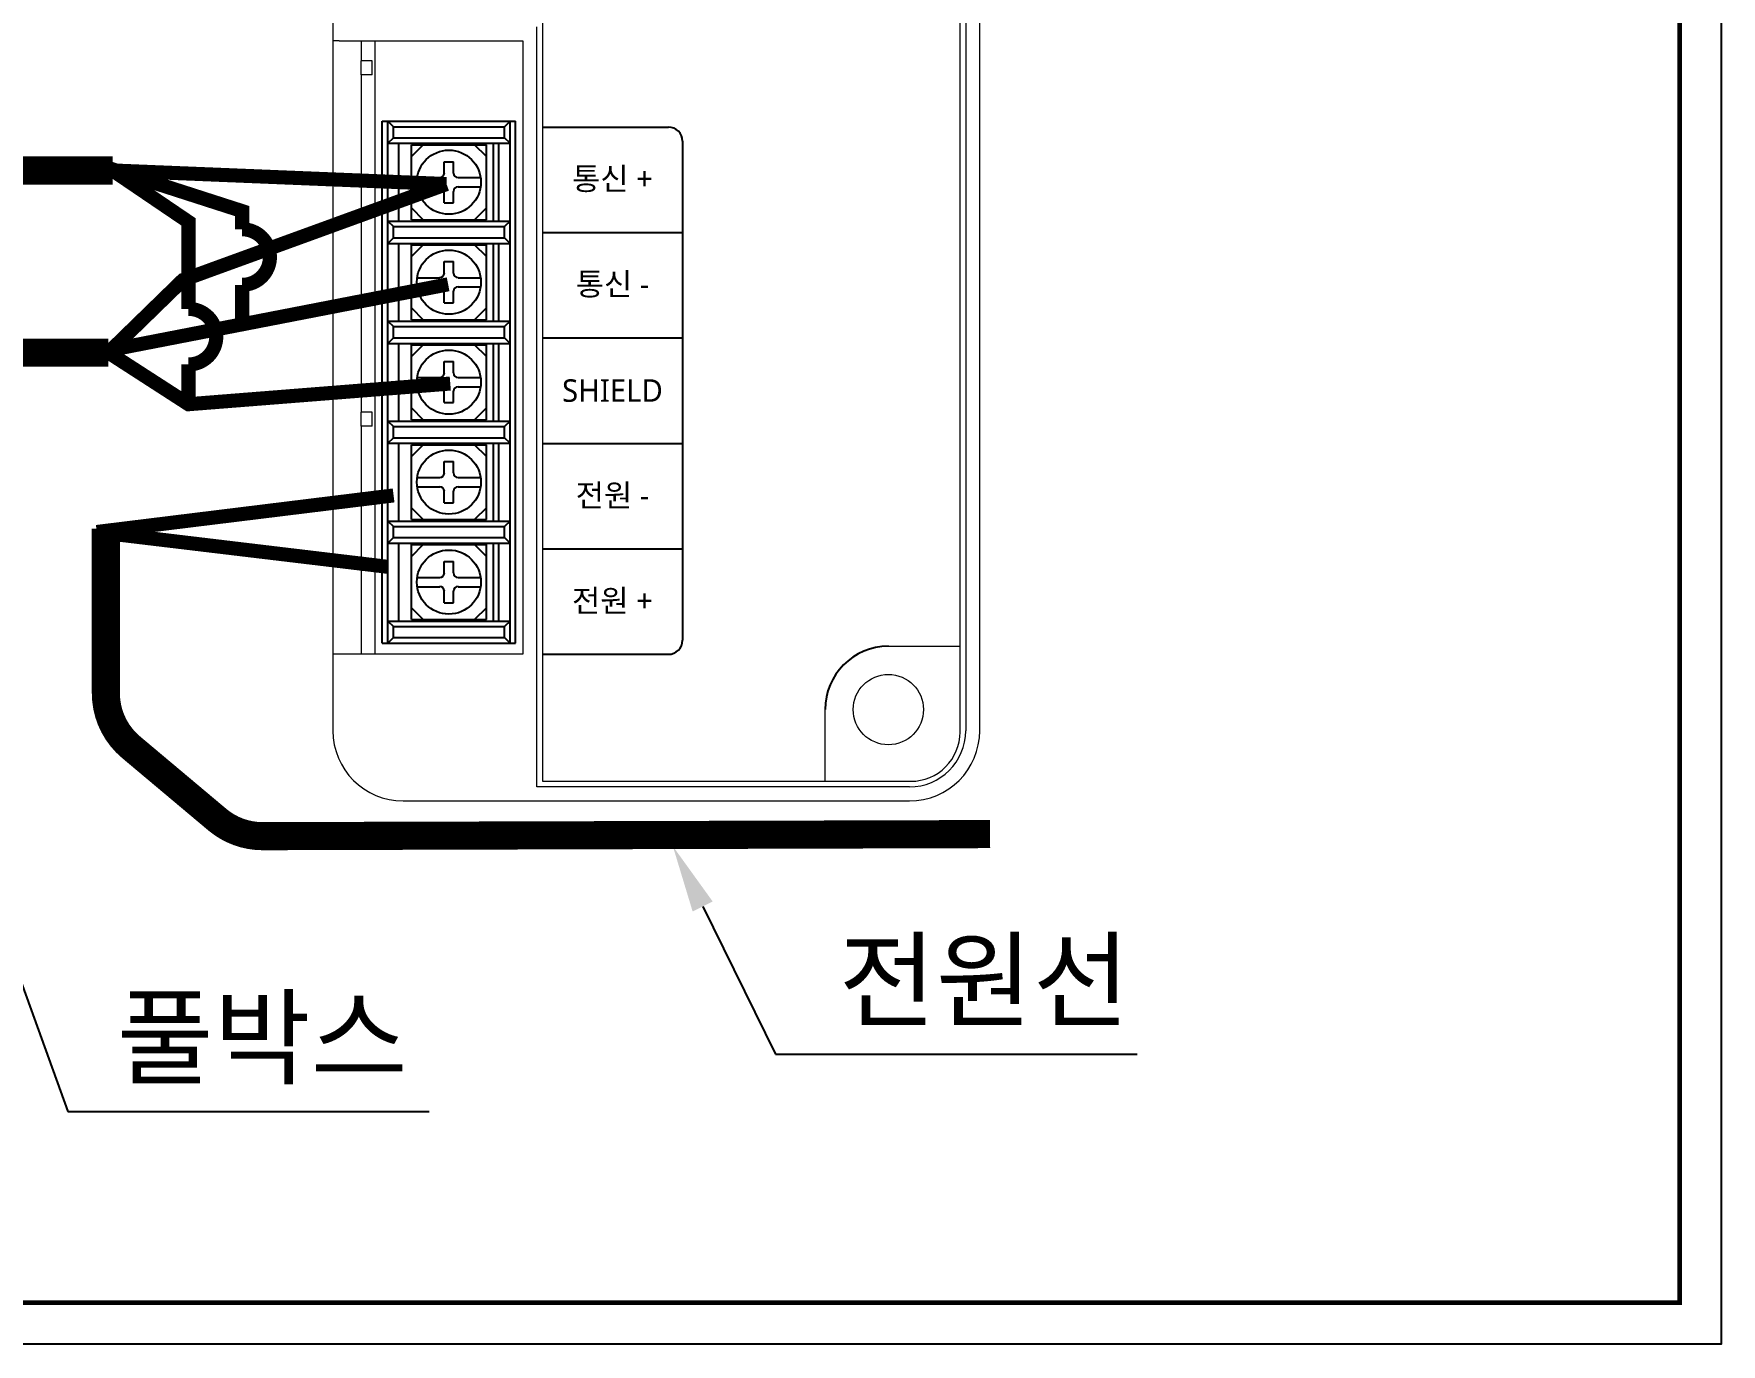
# Model space of a CAD drawing. Header units: millimetres. Extents: x 8533 to 164433, y 5768 to 115327.
# Drawn here: x 54030 to 63555, y 97392 to 104790 of the extents above; entities that cross this region are included whole.
import ezdxf

# ---------------------------------------------------------------- set-up
doc = ezdxf.new("R2010")
doc.units = ezdxf.units.MM
doc.header["$LTSCALE"] = 250
for name, color, linetype in [('06_G-ENP_심볼', 3, 'Continuous'), ('DPT', 7, 'Continuous'), ('G-ENP', 1, 'Continuous'), ('HAN', 6, 'Continuous')]:
    doc.layers.add(name, color=color, linetype=linetype)
doc.layers.add('Layer0000', color=7, linetype='Continuous', lineweight=20)
doc.styles.add('G-ENP', font='')
doc.styles.get("Standard").update_dxf_attribs({"font": ''})
doc.styles.get('G-ENP').set_extended_font_data('Malgun Gothic')
doc.styles.get('Standard').set_extended_font_data('Malgun Gothic')

# ---------------------------------------------------------------- blocks, each defined once
blk = doc.blocks.new('zw$82BC')
at = {"color": 7}
for p, q in [((3.51, 11.22), (3.51, 48.36)), ((3.51, 48.36), (12.99, 48.36)), ((3.9, 48.36), (4.3, 47.96)), ((3.9, 11.22), (3.9, 48.36)), ((12.6, 48.36), (12.2, 47.96)), ((12.6, 11.22), (12.6, 48.36)), ((12.99, 11.22), (12.99, 48.36)), ((3.9, 46.78), (4.3, 47.17)), ((4.3, 47.96), (12.2, 47.96)), ((4.3, 47.17), (4.3, 47.96)), ((4.3, 47.17), (12.2, 47.17)), ((12.2, 47.17), (12.2, 47.96)), ((12.6, 46.78), (12.2, 47.17)), ((14.9, 47.93), (23.86, 47.93)), ((24.86, 46.93), (24.86, 11.43)), ((3.9, 46.78), (12.6, 46.78)), ((4.69, 41.24), (4.69, 46.78)), ((5.58, 45.84), (6.42, 46.68)), ((5.58, 41.34), (5.58, 46.68)), ((5.58, 46.68), (10.92, 46.68)), ((10.92, 45.84), (10.08, 46.68)), ((10.92, 41.34), (10.92, 46.68)), ((11.41, 41.24), (11.41, 46.78)), ((11.81, 41.24), (11.81, 46.78)), ((7.92, 44.66), (7.92, 45.47)), ((7.92, 45.47), (8.58, 45.47)), ((8.58, 44.66), (8.58, 45.47)), ((6, 44.34), (7.6, 44.34)), ((6, 43.69), (7.6, 43.69)), ((7.92, 42.55), (7.92, 43.36)), ((8.58, 42.55), (8.58, 43.36)), ((8.9, 44.34), (10.5, 44.34)), ((8.9, 43.69), (10.5, 43.69)), ((5.58, 42.18), (6.42, 41.34)), ((7.92, 42.55), (8.58, 42.55)), ((10.92, 42.18), (10.08, 41.34)), ((3.9, 41.24), (12.6, 41.24)), ((3.9, 41.24), (4.3, 40.85)), ((4.3, 40.85), (12.2, 40.85)), ((4.3, 40.06), (4.3, 40.85)), ((5.58, 41.34), (10.92, 41.34)), ((12.6, 41.24), (12.2, 40.85)), ((12.2, 40.06), (12.2, 40.85)), ((3.9, 39.66), (4.3, 40.06)), ((3.9, 39.66), (12.6, 39.66)), ((4.3, 40.06), (12.2, 40.06)), ((4.69, 34.13), (4.69, 39.66)), ((11.41, 34.13), (11.41, 39.66)), ((11.81, 34.13), (11.81, 39.66)), ((12.6, 39.66), (12.2, 40.06)), ((14.9, 40.43), (24.86, 40.43)), ((5.58, 38.73), (6.42, 39.56)), ((5.58, 34.23), (5.58, 39.56)), ((5.58, 39.56), (10.92, 39.56)), ((10.92, 38.73), (10.08, 39.56)), ((10.92, 34.23), (10.92, 39.56)), ((6, 37.22), (7.6, 37.22)), ((7.92, 37.55), (7.92, 38.36)), ((7.92, 38.36), (8.58, 38.36)), ((8.58, 37.55), (8.58, 38.36)), ((8.9, 37.22), (10.5, 37.22)), ((6, 36.57), (7.6, 36.57)), ((7.92, 35.44), (7.92, 36.25)), ((8.58, 35.44), (8.58, 36.25)), ((8.9, 36.57), (10.5, 36.57)), ((5.58, 35.07), (6.42, 34.23)), ((7.92, 35.44), (8.58, 35.44)), ((10.92, 35.07), (10.08, 34.23)), ((3.9, 34.13), (12.6, 34.13)), ((3.9, 34.13), (4.3, 33.74)), ((4.3, 33.74), (12.2, 33.74)), ((4.3, 32.95), (4.3, 33.74)), ((5.58, 34.23), (10.92, 34.23)), ((12.6, 34.13), (12.2, 33.74)), ((12.2, 32.95), (12.2, 33.74)), ((3.9, 32.55), (4.3, 32.95)), ((3.9, 32.55), (12.6, 32.55)), ((4.3, 32.95), (12.2, 32.95)), ((4.69, 27.02), (4.69, 32.55)), ((5.58, 31.62), (6.42, 32.45)), ((5.58, 27.12), (5.58, 32.45)), ((5.58, 32.45), (10.92, 32.45)), ((10.92, 31.62), (10.08, 32.45)), ((10.92, 27.12), (10.92, 32.45)), ((11.41, 27.02), (11.41, 32.55)), ((11.81, 27.02), (11.81, 32.55)), ((12.6, 32.55), (12.2, 32.95)), ((14.9, 32.93), (24.86, 32.93)), ((7.92, 30.44), (7.92, 31.25)), ((7.92, 31.25), (8.58, 31.25)), ((8.58, 30.44), (8.58, 31.25)), ((6, 30.11), (7.6, 30.11)), ((8.9, 30.11), (10.5, 30.11)), ((6, 29.46), (7.6, 29.46)), ((7.92, 28.33), (7.92, 29.14)), ((8.58, 28.33), (8.58, 29.14)), ((8.9, 29.46), (10.5, 29.46)), ((5.58, 27.96), (6.42, 27.12)), ((7.92, 28.33), (8.58, 28.33)), ((10.92, 27.96), (10.08, 27.12)), ((3.9, 27.02), (12.6, 27.02)), ((3.9, 27.02), (4.3, 26.63)), ((4.3, 26.63), (12.2, 26.63)), ((4.3, 25.84), (4.3, 26.63)), ((5.58, 27.12), (10.92, 27.12)), ((12.6, 27.02), (12.2, 26.63)), ((12.2, 25.84), (12.2, 26.63)), ((3.9, 25.44), (4.3, 25.84)), ((3.9, 25.44), (12.6, 25.44)), ((4.3, 25.84), (12.2, 25.84)), ((4.69, 19.91), (4.69, 25.44)), ((5.58, 24.51), (6.42, 25.34)), ((5.58, 20.01), (5.58, 25.34)), ((5.58, 25.34), (10.92, 25.34)), ((10.92, 24.51), (10.08, 25.34)), ((10.92, 20.01), (10.92, 25.34)), ((11.41, 19.91), (11.41, 25.44)), ((11.81, 19.91), (11.81, 25.44)), ((12.6, 25.44), (12.2, 25.84)), ((14.9, 25.43), (24.86, 25.43)), ((7.92, 23.33), (7.92, 24.14)), ((7.92, 24.14), (8.58, 24.14)), ((8.58, 23.33), (8.58, 24.14)), ((6, 23), (7.6, 23)), ((8.9, 23), (10.5, 23)), ((6, 22.35), (7.6, 22.35)), ((7.92, 21.21), (7.92, 22.03)), ((8.58, 21.21), (8.58, 22.03)), ((8.9, 22.35), (10.5, 22.35)), ((5.58, 20.85), (6.42, 20.01)), ((7.92, 21.21), (8.58, 21.21)), ((10.92, 20.85), (10.08, 20.01)), ((3.9, 19.91), (12.6, 19.91)), ((3.9, 19.91), (4.3, 19.52)), ((4.3, 19.52), (12.2, 19.52)), ((4.3, 18.73), (4.3, 19.52)), ((5.58, 20.01), (10.92, 20.01)), ((12.6, 19.91), (12.2, 19.52)), ((12.2, 18.73), (12.2, 19.52)), ((3.9, 18.33), (4.3, 18.73)), ((3.9, 18.33), (12.6, 18.33)), ((4.3, 18.73), (12.2, 18.73)), ((4.69, 12.8), (4.69, 18.33)), ((5.58, 17.4), (6.42, 18.23)), ((5.58, 12.9), (5.58, 18.23)), ((5.58, 18.23), (10.92, 18.23)), ((10.92, 17.4), (10.08, 18.23)), ((10.92, 12.9), (10.92, 18.23)), ((11.41, 12.8), (11.41, 18.33)), ((11.81, 12.8), (11.81, 18.33)), ((12.6, 18.33), (12.2, 18.73)), ((7.92, 16.22), (7.92, 17.03)), ((7.92, 17.03), (8.58, 17.03)), ((8.58, 16.22), (8.58, 17.03)), ((14.9, 17.93), (24.86, 17.93)), ((6, 15.89), (7.6, 15.89)), ((8.9, 15.89), (10.5, 15.89)), ((6, 15.24), (7.6, 15.24)), ((7.92, 14.1), (7.92, 14.92)), ((8.58, 14.1), (8.58, 14.92)), ((8.9, 15.24), (10.5, 15.24)), ((5.58, 13.73), (6.42, 12.9)), ((7.92, 14.1), (8.58, 14.1)), ((10.92, 13.73), (10.08, 12.9)), ((3.9, 12.8), (12.6, 12.8)), ((3.9, 12.8), (4.3, 12.41)), ((4.3, 12.41), (12.2, 12.41)), ((4.3, 11.62), (4.3, 12.41)), ((5.58, 12.9), (10.92, 12.9)), ((12.6, 12.8), (12.2, 12.41)), ((12.2, 11.62), (12.2, 12.41)), ((3.51, 11.22), (12.99, 11.22)), ((3.9, 11.22), (4.3, 11.62)), ((4.3, 11.62), (12.2, 11.62)), ((12.6, 11.22), (12.2, 11.62)), ((14.9, 10.43), (23.86, 10.43))]:
    blk.add_line(p, q, dxfattribs=at)
at = {"color": 252, "linetype": 'Continuous', "lineweight": 20}
blk.add_lwpolyline([(41.1, 102.9), (4.9, 102.9, 0.414214), (1.4, 99.4), (1.4, 55.5), (14.9, 55.5), (14.9, 1.4), (41.1, 1.4, 0.414214), (44.6, 4.9), (44.6, 99.4, 0.414214)], format="xyb", close=True, dxfattribs=at)
at = {"color": 0, "linetype": 'Continuous', "lineweight": 20}
blk.add_lwpolyline([(39.5, 11), (44.6, 11), (44.6, 99.4, 0.414214), (41.1, 102.9), (4.9, 102.9, 0.414214), (1.4, 99.4), (1.4, 90.5), (6.5, 90.5)], format="xyb", dxfattribs=at)
blk.add_lwpolyline([(6.5, 81.5), (1.4, 81.5), (1.4, 55.5), (14.9, 55.5), (14.9, 1.4), (35, 1.4), (35, 6.5)], dxfattribs=at)
at = {"color": 7}
for centre in [(8.25, 44.01), (8.25, 36.9), (8.25, 29.79), (8.25, 22.68), (8.25, 15.57)]:
    blk.add_circle(centre, 2.28, dxfattribs=at)
at = {"color": 252, "linetype": 'Continuous', "lineweight": 20}
blk.add_circle((39.5, 6.5), 2.5, dxfattribs=at)
at = {"color": 7}
for centre, radius, start, end in [((23.86, 46.93), 1, 0, 90), ((7.6, 44.66), 0.325, 270, 0), ((8.9, 44.66), 0.325, 180, 270), ((7.6, 43.36), 0.325, 0, 90), ((8.9, 43.36), 0.325, 90, 180), ((7.6, 37.55), 0.325, 270, 0), ((8.9, 37.55), 0.325, 180, 270), ((7.6, 36.25), 0.325, 0, 90), ((8.9, 36.25), 0.325, 90, 180), ((7.6, 30.44), 0.325, 270, 0), ((8.9, 30.44), 0.325, 180, 270), ((7.6, 29.14), 0.325, 0, 90), ((8.9, 29.14), 0.325, 90, 180), ((7.6, 23.33), 0.325, 270, 0), ((8.9, 23.33), 0.325, 180, 270), ((7.6, 22.03), 0.325, 0, 90), ((8.9, 22.03), 0.325, 90, 180), ((7.6, 16.22), 0.325, 270, 0), ((8.9, 16.22), 0.325, 180, 270), ((7.6, 14.92), 0.325, 0, 90), ((8.9, 14.92), 0.325, 90, 180), ((23.86, 11.43), 1, 270, 0)]:
    blk.add_arc(centre, radius, start, end, dxfattribs=at)
at = {"layer": 'DPT'}
blk.add_arc((39.5, 6.5), 4.5, 90, 180, dxfattribs=at)
at = {"layer": 'Layer0000', "color": 253, "linetype": 'Continuous', "lineweight": 20}
for p, q in [((0, 99.3), (0, 54.07)), ((45, 99.3), (45, 5)), ((46, 5), (46, 99.3)), ((0, 54.07), (0, 10.43)), ((0.45, 54.07), (0, 54.07)), ((0.45, 54.07), (13.5, 54.07)), ((2, 54.07), (2, 52.65)), ((3, 10.43), (3, 54.07)), ((13.5, 54.07), (13.5, 10.43)), ((14.5, 1), (14.5, 55.07)), ((2, 51.65), (2, 52.65)), ((2.8, 52.65), (2, 52.65)), ((2, 51.65), (2, 27.65)), ((2.8, 51.65), (2, 51.65)), ((2.8, 51.65), (2.8, 52.65)), ((2, 26.65), (2, 27.65)), ((2.8, 27.65), (2, 27.65)), ((2.8, 26.65), (2.8, 27.65)), ((2, 26.65), (2, 10.43)), ((2.8, 26.65), (2, 26.65)), ((0, 10.43), (0, 5)), ((0.45, 10.43), (0, 10.43)), ((13.5, 10.43), (0.45, 10.43)), ((5, 0), (41, 0)), ((41, 1), (14.5, 1))]:
    blk.add_line(p, q, dxfattribs=at)
for centre, radius, start, end in [((5, 5), 5, 180.0209, 269.9791), ((41, 5), 5, 270.0208, 359.9792), ((41, 5), 4, 270.0208, 359.9792)]:
    blk.add_arc(centre, radius, start, end, dxfattribs=at)
at = {"color": 7, "char_height": 1.6, "width": 9.9577, "attachment_point": 5}
for s, insert in [('{\\fNanumGothic|b0|i0|c129|p50;통신 +}', (19.88, 44.18)), ('{\\fNanumGothic|b0|i0|c129|p50;통신 -}', (19.88, 36.68)), ('{\\fNanumGothic|b0|i0|c129|p50;SHIELD}', (19.88, 29.18)), ('{\\fNanumGothic|b0|i0|c129|p50;전원 -}', (19.88, 21.68)), ('{\\fNanumGothic|b0|i0|c129|p50;전원 +}', (19.88, 14.18))]:
    blk.add_mtext(s, dxfattribs=dict(at, insert=insert))

msp = doc.modelspace()

# ---------------------------------------------------------------- linework, layer by layer
at = {"layer": '06_G-ENP_심볼', "color": 0}
for p, q in [((53433.5, 100892.3, -0.3), (54222, 98706.9, -0.3)), ((57806, 99863.3, -0.3), (58217.9, 99030.5, -0.3)), ((58217.9, 99030.5, -0.3), (60257.6, 99030.5, -0.3)), ((54222, 98706.9, -0.3), (56261.8, 98706.9, -0.3))]:
    msp.add_line(p, q, dxfattribs=at)
at = {"layer": '06_G-ENP_심볼', "color": 1, "const_width": 158.7, "elevation": -0.3}
for points in [[(54476.2, 104018.5), (52064, 104018.5, -0.221551), (51760.1, 104160.1), (51350.3, 104647.9, -0.176468), (51257.3, 104903.2), (51272.7, 107094.8)], [(54452.1, 102990.5), (52090.1, 102990.5, 0.221551), (51786.2, 102848.9), (51376.4, 102361, 0.176468), (51283.4, 102105.8), (51276.6, 99977.4)], [(54437.5, 101996.4), (54437.5, 101067.1, 0.221551), (54579.1, 100763.2), (55067, 100353.4, 0.176468), (55322.2, 100260.4), (59428.4, 100272.3)]]:
    msp.add_lwpolyline(points, format="xyb", dxfattribs=at)
at = {"layer": '06_G-ENP_심볼', "color": 2, "const_width": 79.4, "elevation": -0.3}
for points in [[(55206.6, 103132.8), (55206.6, 103372.8), (55206.6, 103372.8, 1), (55206.6, 103686.7), (55206.6, 103789.3), (54449.1, 104033.4)], [(54903.7, 102698.9), (54903.7, 102923.3), (54903.7, 102923.3, 1), (54903.7, 103237.3), (54903.7, 103728.4), (54476.2, 104018.5)]]:
    msp.add_lwpolyline(points, format="xyb", dxfattribs=at)
for points in [[(56360.3, 103941.9), (55290.4, 103985.4), (54476.2, 104018.5)], [(54452.1, 102990.5), (54872.6, 103400.1), (56360.3, 103941.9)], [(54386.3, 102990.5), (56369.4, 103375.7)], [(54452.1, 102990.5), (54903.7, 102698.9), (56381.5, 102815.6)]]:
    msp.add_lwpolyline(points, dxfattribs=at)
at = {"layer": '06_G-ENP_심볼', "color": 3, "const_width": 79.4, "elevation": -0.3}
for points in [[(54386.3, 101977.7), (56061.5, 102184.1)], [(54386.3, 101977.7), (56029.7, 101780.9)]]:
    msp.add_lwpolyline(points, dxfattribs=at)
at = {"layer": '06_G-ENP_심볼', "color": 0}
msp.add_solid([(57749.3, 99835.3, -0.3), (57637.7, 100203.7, -0.3), (57862.7, 99891.4, -0.3)], dxfattribs=at)
at = {"layer": 'G-ENP', "color": 7, "linetype": 'Continuous', "elevation": -0.4}
msp.add_lwpolyline([(43583.1, 114677.6), (63555, 114677.6), (63555, 97392.2), (43583.1, 97392.2)], close=True, dxfattribs=at)
at = {"layer": 'HAN', "color": 5, "const_width": 27.2, "elevation": -0.4}
msp.add_lwpolyline([(43817.5, 112111.8), (63320.6, 112111.8), (63320.6, 97626.6), (43817.5, 97626.6)], close=True, dxfattribs=at)

# ---------------------------------------------------------------- block references
at = {"layer": '06_G-ENP_심볼', "color": 0, "xscale": 79.36842069133647, "yscale": 79.36842069133647, "zscale": 79.36842069133647}
msp.add_blockref('zw$82BC', (55718.9, 100459.2, -0.3), dxfattribs=at)

# ---------------------------------------------------------------- texts
at = {"layer": '06_G-ENP_심볼', "color": 0, "style": 'G-ENP'}
for s, p in [('전원선', (58574.4, 99229.4, -0.3)), ('풀박스', (54498.6, 98905.9, -0.3))]:
    msp.add_text(s, height=436.4, dxfattribs=at).set_placement(p)

doc.saveas('drawing.dxf')
